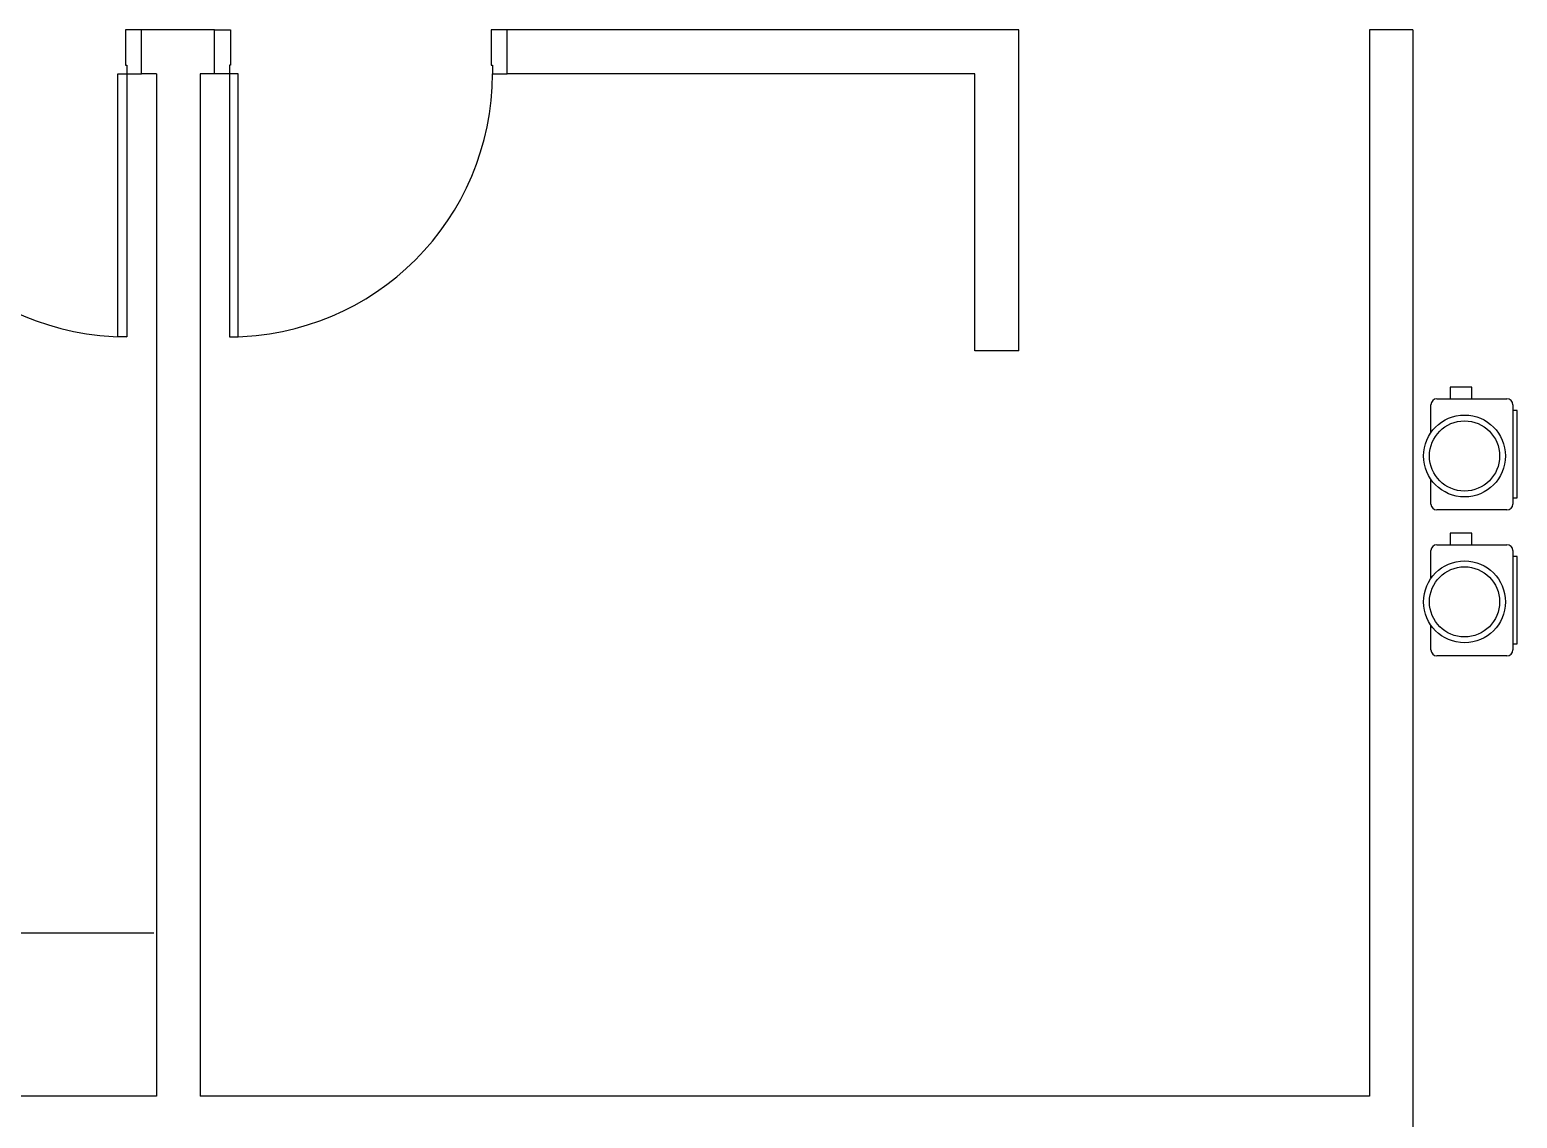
# Model space of a CAD drawing. Header units: millimetres. Extents: x 270 to 744, y -31 to 127.
# Drawn here: x 682.01 to 687.07, y 104.6 to 108.3 of the extents above; entities that cross this region are included whole.
import ezdxf

# ---------------------------------------------------------------- set-up
doc = ezdxf.new("R2010")
doc.units = ezdxf.units.MM
doc.header["$LTSCALE"] = 0.01
doc.header["$MEASUREMENT"] = 0
doc.layers.add('PAREDES', color=8, linetype='Continuous')
doc.layers.add('PORTAS', color=8, linetype='Continuous')

msp = doc.modelspace()

# ---------------------------------------------------------------- linework, layer by layer
for p, q in [((686.774, 106.9317), (686.774, 107.0267)), ((686.7939, 107.0466), (687.0327, 107.0466)), ((687.0526, 107.0267), (687.0526, 106.6884)), ((686.774, 106.6884), (686.774, 106.7726)), ((687.0327, 106.6685), (686.7939, 106.6685)), ((686.774, 106.4353), (686.774, 106.5303)), ((686.7939, 106.5502), (687.0327, 106.5502)), ((687.0526, 106.5303), (687.0526, 106.192)), ((686.774, 106.192), (686.774, 106.2762)), ((687.0327, 106.1721), (686.7939, 106.1721))]:
    msp.add_line(p, q)
for points in [[(686.913, 107.0466), (686.913, 107.0864), (686.8391, 107.0864), (686.8391, 107.0466)], [(687.0526, 106.7097), (687.0677, 106.7097), (687.0677, 107.007), (687.0526, 107.007)], [(686.913, 106.5502), (686.913, 106.59), (686.8391, 106.59), (686.8391, 106.5502)], [(687.0526, 106.2133), (687.0677, 106.2133), (687.0677, 106.5105), (687.0526, 106.5105)]]:
    msp.add_lwpolyline(points)
for centre, radius in [((686.8883, 106.8522), 0.1393), ((686.8883, 106.8522), 0.1194), ((686.8883, 106.3557), 0.1393), ((686.8883, 106.3557), 0.1194)]:
    msp.add_circle(centre, radius)
for centre, start, end in [((686.7939, 107.0267), 90, 180), ((687.0327, 107.0267), 0, 90), ((686.7939, 106.6884), 180, 270), ((687.0327, 106.6884), 270, 0), ((686.7939, 106.5303), 90, 180), ((687.0327, 106.5303), 0, 90), ((686.7939, 106.192), 180, 270), ((687.0327, 106.192), 270, 0)]:
    msp.add_arc(centre, 0.0199, start, end)
at = {"layer": 'PAREDES'}
for p, q in [((682.634, 108.3028), (682.3855, 108.3028)), ((685.3709, 108.3028), (683.6298, 108.3028)), ((685.3709, 107.2101), (685.3709, 108.3028)), ((686.7121, 108.3028), (686.5647, 108.3028)), ((686.5647, 108.3028), (686.5647, 104.6731)), ((686.7121, 108.3028), (686.7121, 102.2867)), ((682.4361, 108.1533), (682.3855, 108.1533)), ((682.4361, 108.1533), (682.4361, 104.6731)), ((682.634, 108.1533), (682.5855, 108.1533)), ((682.5855, 108.1533), (682.5855, 104.6731)), ((685.2215, 108.1533), (683.6298, 108.1533)), ((685.2215, 107.2101), (685.2215, 108.1533)), ((685.3709, 107.2101), (685.2215, 107.2101)), ((680.5144, 105.2291), (682.4277, 105.2291)), ((682.4361, 104.6731), (673.8819, 104.6731)), ((686.5647, 104.6731), (682.5855, 104.6731))]:
    msp.add_line(p, q, dxfattribs=at)
at = {"layer": 'PORTAS'}
for points in [[(682.3855, 108.1532), (682.3855, 108.3028), (682.3308, 108.3028), (682.3308, 108.1827), (682.335, 108.1827), (682.335, 108.1532), (682.3855, 108.1532)], [(682.634, 108.1532), (682.634, 108.3028), (682.6887, 108.3028), (682.6887, 108.1827), (682.6845, 108.1827), (682.6845, 108.1532), (682.634, 108.1532)], [(683.6304, 108.1532), (683.6304, 108.3028), (683.5756, 108.3028), (683.5756, 108.1827), (683.5798, 108.1827), (683.5798, 108.1532), (683.6304, 108.1532)], [(682.3055, 108.1532), (682.335, 108.1532), (682.335, 107.2579), (682.3055, 107.2579), (682.3055, 108.1532)], [(682.714, 108.1532), (682.6845, 108.1532), (682.6845, 107.2579), (682.714, 107.2579), (682.714, 108.1532)]]:
    msp.add_lwpolyline(points, dxfattribs=at)
for centre, start, end in [((682.335, 108.1532), 180, 270), ((682.6845, 108.1532), 270, 0)]:
    msp.add_arc(centre, 0.8953, start, end, dxfattribs=at)

doc.saveas('drawing.dxf')
